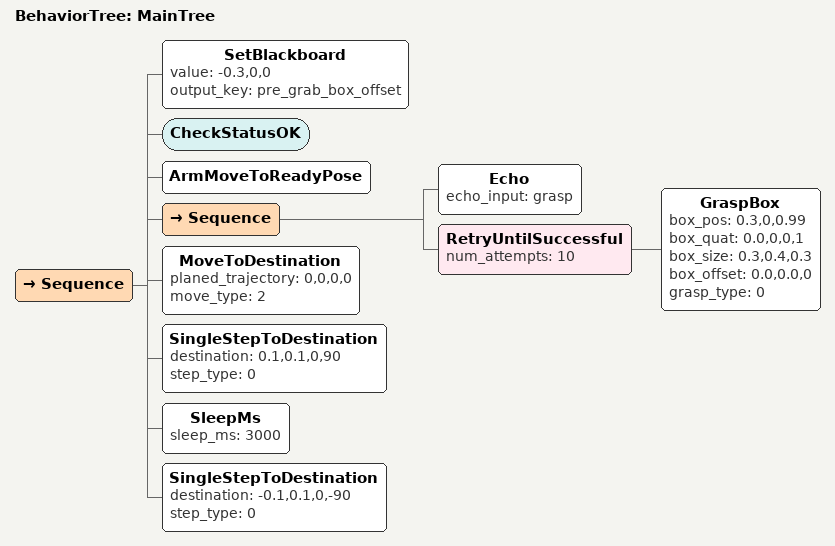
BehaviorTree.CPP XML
<?xml version="1.0" encoding="UTF-8"?>
<root BTCPP_format="3"
      main_tree_to_execute="MainTree">
  <BehaviorTree ID="MainTree">
    <Sequence>
      <SetBlackboard value="-0.3,0,0"
                     output_key="pre_grab_box_offset"/>
      <CheckStatusOK/>
      <ArmMoveToReadyPose/>
      <Sequence>
        <Echo echo_input="grasp"/>
        <RetryUntilSuccessful num_attempts="10">
          <GraspBox box_pos="0.3,0,0.99"
                    box_quat="0.0,0,0,1"
                    box_size="0.3,0.4,0.3"
                    box_offset="0.0,0.0,0"
                    grasp_type="0"/>
        </RetryUntilSuccessful>
      </Sequence>
      <MoveToDestination planed_trajectory="0,0,0,0" move_type="2"/>
      <SingleStepToDestination destination="0.1,0.1,0,90" step_type="0"/>
      <SleepMs sleep_ms="3000"/>
      <SingleStepToDestination destination="-0.1,0.1,0,-90" step_type="0"/>
    </Sequence>
  </BehaviorTree>

</root>
